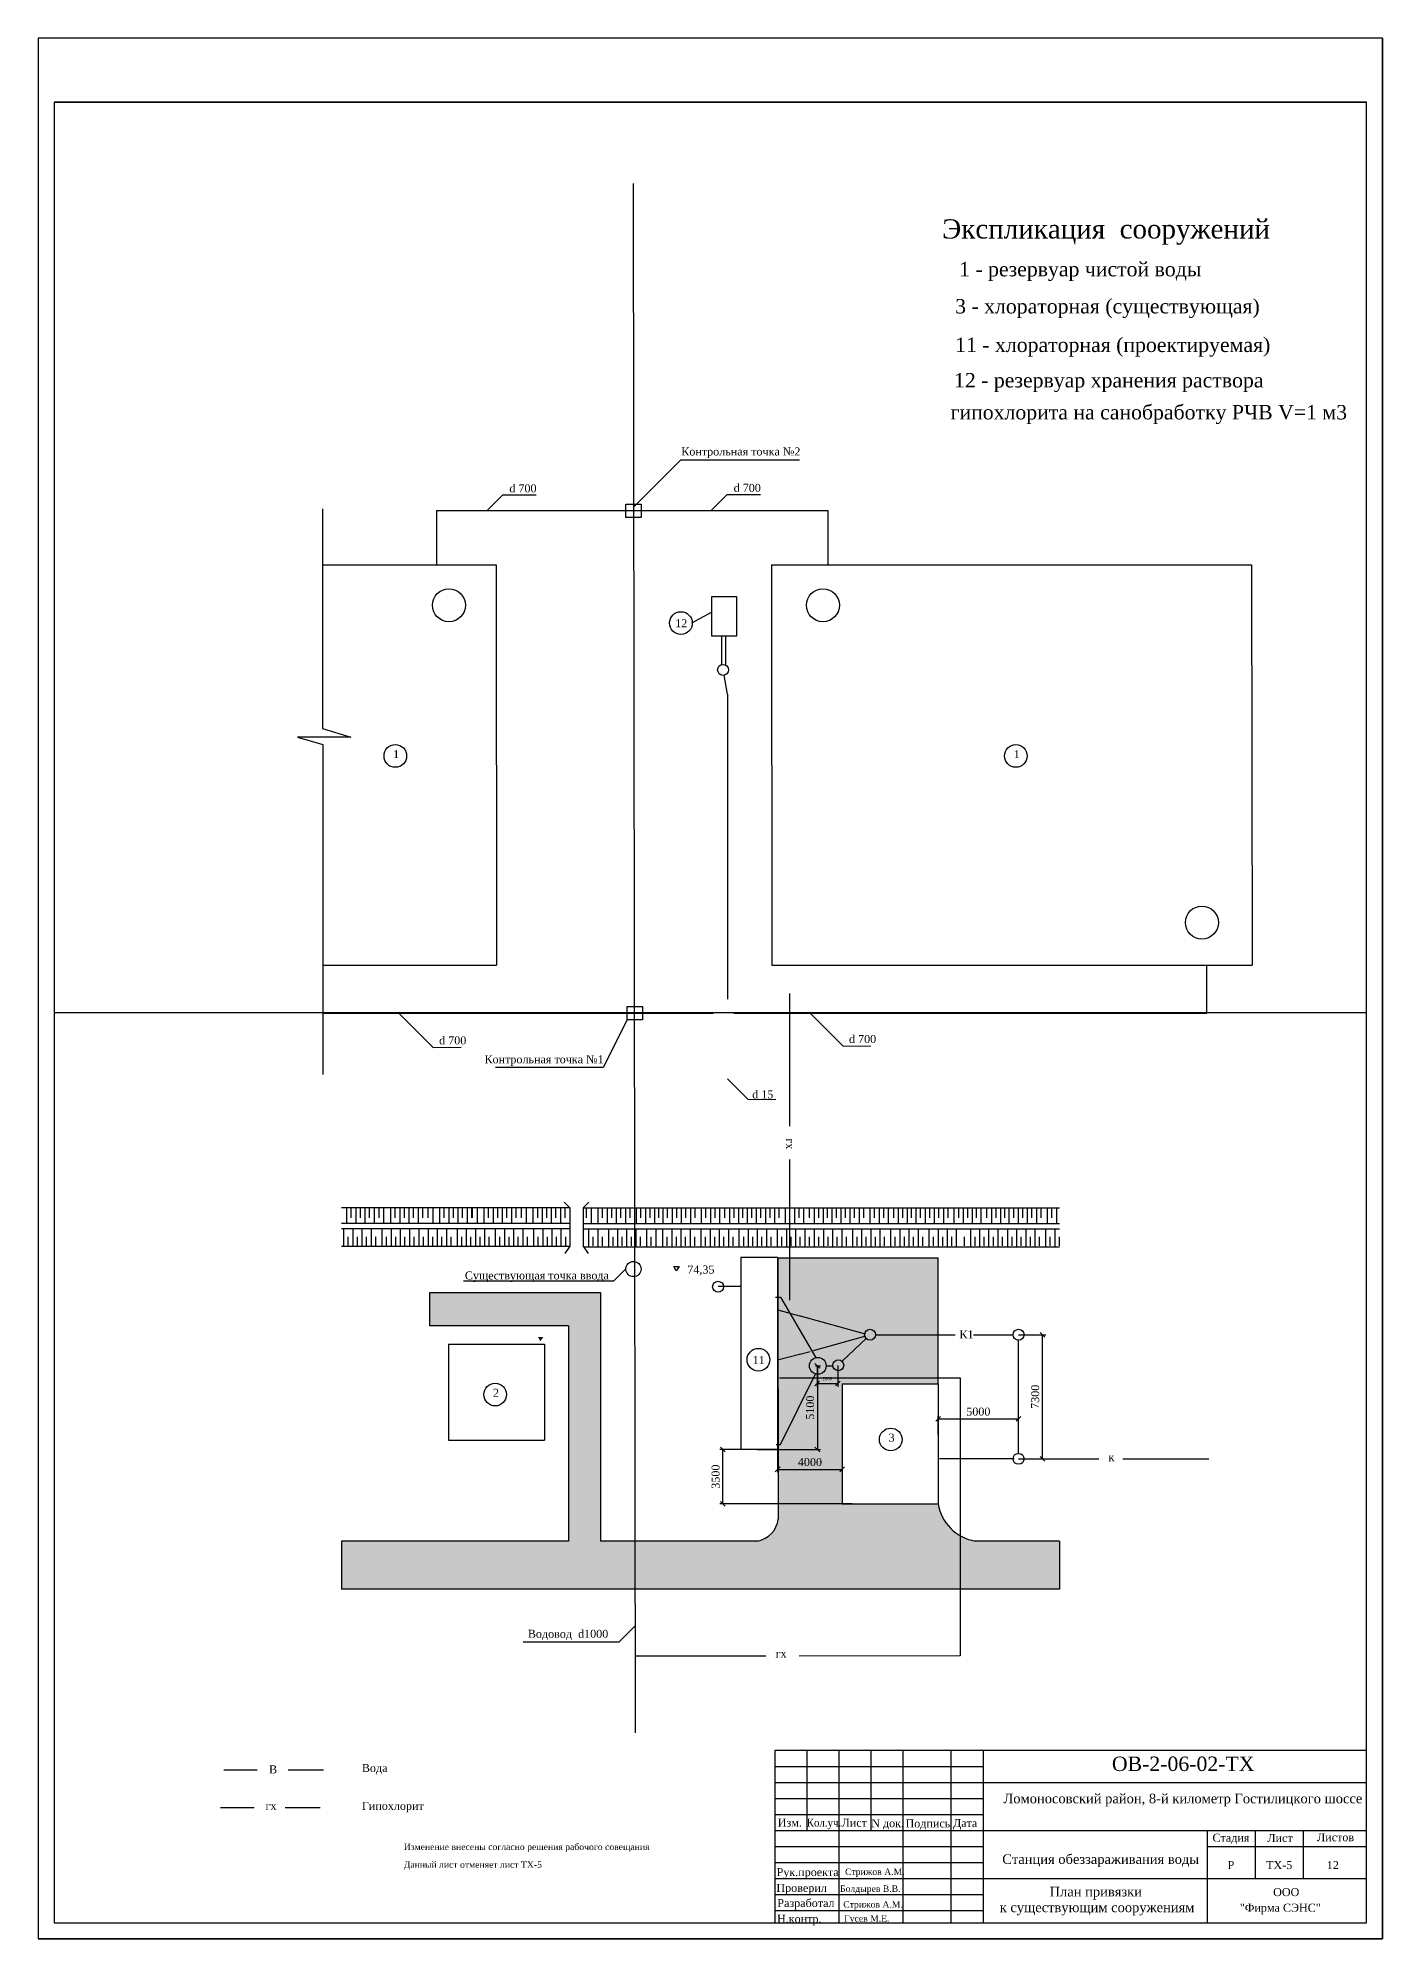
# Model space of a CAD drawing. Header units: millimetres. Extents: x 158645 to 1043550, y -60647 to 236438.
# Drawn here: x 230028 to 272044, y 175816 to 235216 of the extents above; entities that cross this region are included whole.
import ezdxf

# ---------------------------------------------------------------- set-up
doc = ezdxf.new("R2010")
doc.units = ezdxf.units.MM
doc.layers.add('опорудование', color=7, linetype='Continuous')
doc.styles.add('CН', font='TIMES.TTF')
doc.styles.add('СН с наклоном', font='TIMES.TTF', dxfattribs={"oblique": 15})
doc.dimstyles.new('СИС', dxfattribs={"dimscale": 0, "dimtxt": 100, "dimasz": 150, "dimexe": 100, "dimexo": 0.625, "dimgap": 100, "dimtad": 1, "dimdsep": 46, "dimtxsty": 'CН', "dimblk": 'OBLIQUE', "dimcen": 2.5, "dimclrd": 3, "dimclre": 3, "dimclrt": 7, "dimadec": 0, "dimazin": 0, "dimtm": 1e-09, "dimtfac": 1, "dimtmove": 0, "dimatfit": 3, "dimldrblk": 'NONE', "dimfxl": 0, "dimtolj": 1, "dimtzin": 0, "dimarcsym": 0})

# ---------------------------------------------------------------- blocks, each defined once
blk = doc.blocks.new('_None')
blk = doc.blocks.new('_Oblique')
at = {"color": 0, "lineweight": -2}
blk.add_line((-0.5, -0.5), (0.5, 0.5), dxfattribs=at)
blk = doc.blocks.new('*D117')
at = {"layer": 'Defpoints', "color": 0, "ltscale": 80}
for p in [(260659, 192066), (258146, 191581), (260659, 191581)]:
    blk.add_point(p, dxfattribs=at)
at = {"layer": 'опорудование', "color": 3, "lineweight": -2, "ltscale": 80}
for p, q in [((258146, 191582), (258146, 192166)), ((258146, 192066), (260659, 192066)), ((260659, 191582), (260659, 192166))]:
    blk.add_line(p, q, dxfattribs=at)
at = {"layer": 'опорудование', "color": 3, "lineweight": -2, "ltscale": 80, "xscale": 150, "yscale": 150, "zscale": 150, "rotation": 180}
blk.add_blockref('_Oblique', (258146, 192066), dxfattribs=at)
at = {"layer": 'опорудование', "color": 3, "lineweight": -2, "ltscale": 80, "xscale": 150, "yscale": 150, "zscale": 150}
blk.add_blockref('_Oblique', (260659, 192066), dxfattribs=at)
at = {"layer": 'опорудование', "color": 7, "ltscale": 80, "insert": (259403, 192293), "char_height": 250, "attachment_point": 5, "style": 'CН'}
blk.add_mtext('\\A1;{\\fTimes New Roman|b0|i0|c204|p18;5000}', dxfattribs=at)
blk = doc.blocks.new('*D115')
at = {"layer": 'Defpoints', "color": 0, "ltscale": 80}
for p in [(254318, 193725), (252489, 191112), (254375, 191112)]:
    blk.add_point(p, dxfattribs=at)
at = {"layer": 'опорудование', "color": 3, "lineweight": -2, "ltscale": 80}
for p, q in [((254318, 193725), (254475, 193725)), ((254375, 193725), (254375, 191112)), ((252490, 191112), (254475, 191112))]:
    blk.add_line(p, q, dxfattribs=at)
at = {"layer": 'опорудование', "color": 3, "lineweight": -2, "ltscale": 80, "xscale": 150, "yscale": 150, "zscale": 150}
for p, rotation in [((254375, 193725), 90), ((254375, 191112), 270)]:
    blk.add_blockref('_Oblique', p, dxfattribs=dict(at, rotation=rotation))
at = {"layer": 'опорудование', "color": 7, "ltscale": 80, "insert": (254148, 192418), "char_height": 250, "attachment_point": 5, "rotation": 90, "style": 'CН'}
blk.add_mtext('\\A1;{\\fTimes New Roman|b0|i0|c204|p18;5100}', dxfattribs=at)
blk = doc.blocks.new('*D119')
at = {"layer": 'Defpoints', "color": 0, "ltscale": 80}
for p in [(253134, 191142), (255152, 191142), (255152, 190491)]:
    blk.add_point(p, dxfattribs=at)
at = {"layer": 'опорудование', "color": 3, "lineweight": -2, "ltscale": 80}
for p, q in [((253134, 191142), (253134, 190391)), ((255152, 191142), (255152, 190391)), ((253134, 190491), (255152, 190491))]:
    blk.add_line(p, q, dxfattribs=at)
at = {"layer": 'опорудование', "color": 3, "lineweight": -2, "ltscale": 80, "xscale": 150, "yscale": 150, "zscale": 150, "rotation": 180}
blk.add_blockref('_Oblique', (253134, 190491), dxfattribs=at)
at = {"layer": 'опорудование', "color": 3, "lineweight": -2, "ltscale": 80, "xscale": 150, "yscale": 150, "zscale": 150}
blk.add_blockref('_Oblique', (255152, 190491), dxfattribs=at)
at = {"layer": 'опорудование', "color": 7, "ltscale": 80, "insert": (254143, 190718), "char_height": 250, "attachment_point": 5, "style": 'CН'}
blk.add_mtext('\\A1;{\\fTimes New Roman|b0|i0|c204|p18;4000}', dxfattribs=at)
blk = doc.blocks.new('*D118')
at = {"layer": 'Defpoints', "color": 0, "ltscale": 80}
for p in [(251424, 191112), (252846, 191112), (255463, 189413)]:
    blk.add_point(p, dxfattribs=at)
at = {"layer": 'опорудование', "color": 3, "lineweight": -2, "ltscale": 80}
for p, q in [((252846, 191112), (251324, 191112)), ((251424, 189413), (251424, 191112)), ((255463, 189413), (251324, 189413))]:
    blk.add_line(p, q, dxfattribs=at)
at = {"layer": 'опорудование', "color": 3, "lineweight": -2, "ltscale": 80, "xscale": 150, "yscale": 150, "zscale": 150}
for p, rotation in [((251424, 191112), 90), ((251424, 189413), 270)]:
    blk.add_blockref('_Oblique', p, dxfattribs=dict(at, rotation=rotation))
at = {"layer": 'опорудование', "color": 7, "ltscale": 80, "insert": (251197, 190263), "char_height": 250, "attachment_point": 5, "rotation": 90, "style": 'CН'}
blk.add_mtext('\\A1;{\\fTimes New Roman|b0|i0|c204|p18;3500}', dxfattribs=at)
blk = doc.blocks.new('*D114')
at = {"layer": 'Defpoints', "color": 0, "ltscale": 80}
for p in [(254368, 193723), (255012, 193731), (255012, 193172)]:
    blk.add_point(p, dxfattribs=at)
at = {"layer": 'опорудование', "color": 3, "lineweight": -2, "ltscale": 80}
for p, q in [((254368, 193723), (254368, 193072)), ((255012, 193731), (255012, 193072)), ((254368, 193172), (255012, 193172))]:
    blk.add_line(p, q, dxfattribs=at)
at = {"layer": 'опорудование', "color": 3, "lineweight": -2, "ltscale": 80, "xscale": 150, "yscale": 150, "zscale": 150, "rotation": 180}
blk.add_blockref('_Oblique', (254368, 193172), dxfattribs=at)
at = {"layer": 'опорудование', "color": 3, "lineweight": -2, "ltscale": 80, "xscale": 150, "yscale": 150, "zscale": 150}
blk.add_blockref('_Oblique', (255012, 193172), dxfattribs=at)
at = {"layer": 'опорудование', "color": 7, "ltscale": 80, "insert": (254690, 193323), "char_height": 100, "attachment_point": 5, "style": 'CН'}
blk.add_mtext('\\A1;{\\fTimes New Roman|b0|i0|c204|p18;2000}', dxfattribs=at)
blk = doc.blocks.new('*D116')
at = {"layer": 'Defpoints', "color": 0, "ltscale": 80}
for p in [(260659, 194696), (261408, 194696), (260659, 190819)]:
    blk.add_point(p, dxfattribs=at)
at = {"layer": 'опорудование', "color": 3, "lineweight": -2, "ltscale": 80}
for p, q in [((260659, 194696), (261508, 194696)), ((261408, 190819), (261408, 194696)), ((260659, 190819), (261508, 190819))]:
    blk.add_line(p, q, dxfattribs=at)
at = {"layer": 'опорудование', "color": 3, "lineweight": -2, "ltscale": 80, "xscale": 150, "yscale": 150, "zscale": 150}
for p, rotation in [((261408, 194696), 90), ((261408, 190819), 270)]:
    blk.add_blockref('_Oblique', p, dxfattribs=dict(at, rotation=rotation))
at = {"layer": 'опорудование', "color": 7, "ltscale": 80, "insert": (261180, 192758), "char_height": 250, "attachment_point": 5, "rotation": 90, "style": 'CН'}
blk.add_mtext('\\A1;{\\fTimes New Roman|b0|i0|c204|p18;7300}', dxfattribs=at)

msp = doc.modelspace()

# ---------------------------------------------------------------- hatches: boundary and pattern name
at = {"layer": 'опорудование', "ltscale": 80}
h = msp.add_hatch(dxfattribs=at)
h.set_pattern_fill('SWAMP', scale=10, style=0)
h.set_pattern_definition([(360, (64198.84, 181895.07), (127, 219.97), [31.75, -222.25]), (90, (64214.71, 181895.07), (-127, 219.97), [15.875, -424.066]), (90, (64218.68, 181895.07), (-127, 219.97), [12.7, -427.241]), (90, (64210.75, 181895.07), (-127, 219.97), [12.7, -427.241]), (60, (64222.65, 181895.07), (-126.9996, 219.97023), [10.16, -243.84]), (120, (64206.78, 181895.07), (-253.9996, 0.00023), [10.16, -243.84])])
h.paths.add_polyline_path([(247601.65, 194406.579), (247602.252, 196020.236), (242271.207, 196020.236), (242271.207, 194974.148), (246601.65, 194974.148), (246602.525, 188250.861), (245869.571, 188250.861), (239505.383, 188250.861), (239505.383, 186750.861), (248675.183, 186750.861), (248673.444, 188250.861), (247603.653, 188250.861)])
h.paths.add_polyline_path([(251206.36, 186750.861), (251206.36, 188250.861), (248673.444, 188250.861), (248675.183, 186750.861)])
h.paths.add_polyline_path([(261934.354, 186750.861), (261934.354, 188250.861), (259308.621, 188250.861, -0.325710091), (258151.65, 189413.229), (255151.65, 189413.229), (255151.65, 193163.229), (258151.65, 193163.229), (258151.65, 197097.17), (253136.555, 197097.17), (253151.621, 188932.213, -0.326935667), (252511.805, 188250.861), (251206.36, 188250.861), (251206.36, 186750.861)])
msp.add_hatch(color=7, dxfattribs=at).paths.add_polyline_path([(245816.092, 194628.53), (245660.087, 194628.53), (245644.489, 194628.53), (245722.489, 194496.064)])

# ---------------------------------------------------------------- linework, layer by layer
for p, q in [((230028.163, 235215.821), (230028.163, 175815.821)), ((272028.163, 235215.821), (230028.163, 235215.821)), ((272028.163, 175815.821), (272028.163, 235215.821)), ((272028.163, 235215.821), (272028.163, 175815.821)), ((230528.163, 233215.821), (230528.163, 176315.821)), ((230528.163, 233215.821), (271528.163, 233215.821)), ((271528.163, 233215.821), (230528.163, 233215.821)), ((271528.163, 176315.821), (271528.163, 233215.821)), ((253049.098, 181702.031), (253049.098, 176315.821)), ((271528.163, 181702.031), (253049.098, 181702.031)), ((253049.098, 181202.031), (259549.098, 181202.031)), ((254049.098, 181702.031), (254049.098, 179202.031)), ((255049.098, 181702.031), (255049.098, 176315.821)), ((256049.098, 181702.031), (256049.098, 179202.031)), ((257049.098, 181702.031), (257049.098, 176315.821)), ((258549.098, 181702.031), (258549.098, 176315.821)), ((259549.098, 181702.031), (259549.098, 176315.821)), ((253049.098, 180702.031), (271528.163, 180702.031)), ((253049.098, 180202.031), (259549.098, 180202.031)), ((253049.098, 179702.031), (259549.098, 179702.031)), ((253049.098, 179202.031), (271528.163, 179202.031)), ((266549.098, 179202.031), (266549.098, 176315.821)), ((268049.098, 179202.031), (268049.098, 177702.031)), ((269549.098, 179202.031), (269549.098, 177702.031)), ((253049.098, 178702.031), (259549.098, 178702.031)), ((253049.098, 178202.031), (259549.098, 178202.031)), ((266549.098, 178702.031), (271528.163, 178702.031)), ((253049.098, 177702.031), (271528.163, 177702.031)), ((253049.098, 177202.031), (259549.098, 177202.031)), ((253049.098, 176702.031), (259549.098, 176702.031)), ((230528.163, 176315.821), (271528.163, 176315.821)), ((230028.163, 175815.821), (272028.163, 175815.821)), ((272028.163, 175815.821), (230028.163, 175815.821))]:
    msp.add_line(p, q)
msp.add_arc((272033.784, 175848.709), 10, 270, 0)
at = {"layer": 'Defpoints', "color": 2}
msp.add_line((230528.163, 204765.821), (271528.163, 204765.821), dxfattribs=at)
at = {"layer": 'Defpoints', "color": 7, "ltscale": 80}
for p, q in [((239505.383, 188250.861), (239505.383, 186750.861)), ((261934.354, 188250.861), (261934.354, 186750.861))]:
    msp.add_line(p, q, dxfattribs=at)
at = {"layer": 'опорудование', "color": 1, "ltscale": 80}
for p, q in [((248624.269, 230665.373), (248680.389, 182260.605)), ((242480.943, 220449.993), (254701.521, 220449.993)), ((242480.943, 220449.993), (242480.943, 218749.993)), ((254701.521, 220449.993), (254701.521, 218749.993)), ((251378.016, 216514.868), (251375.701, 215634.59)), ((251504.652, 216527.042), (251503.045, 215624.965)), ((251565.538, 214717.715), (251459.904, 215303.675)), ((251565.538, 214717.715), (251565.538, 205180.625)), ((266540.207, 204749.993), (266540.207, 206249.993)), ((253508.4, 205362.432), (253508.4, 201214.14)), ((238916.61, 204749.993), (251114.665, 204749.993)), ((251769.145, 204749.993), (266540.207, 204749.993)), ((253508.4, 200170.931), (253508.4, 195774.251)), ((251983.793, 197111.979), (251983.793, 191111.979)), ((253133.793, 197111.979), (251983.793, 197111.979)), ((253133.793, 197111.979), (253133.793, 191111.979)), ((251274.601, 196213.354), (251983.793, 196213.354)), ((253063.963, 195869.044), (253220.155, 195869.044)), ((253131.438, 195476.969), (253486.107, 195379.663)), ((253220.155, 195869.044), (254317.84, 193993.417)), ((253542.672, 195364.145), (253861.824, 195276.583)), ((253832.446, 195282.824), (255872.444, 194724.957)), ((254251.025, 194206.298), (255856.812, 194650.618)), ((255144.943, 193871.253), (255908.931, 194590.392)), ((256193.884, 194696.128), (258679.097, 194696.128)), ((259254.804, 194696.128), (260487.156, 194696.128)), ((260658.764, 190990.767), (260658.764, 194524.52)), ((253133.772, 193917.319), (253855.812, 194100.252)), ((253829.77, 194089.737), (254149.355, 194178.166)), ((254645.09, 193725.698), (254859.287, 193725.698)), ((253190.715, 193350.152), (258838.741, 193350.152)), ((253220.155, 191267.794), (254317.84, 193479.83)), ((258838.741, 193350.152), (258838.741, 184663.898)), ((253133.793, 191111.979), (251983.793, 191111.979)), ((253086.276, 191267.794), (253220.155, 191267.794)), ((252764.5, 184656.855), (248677.617, 184652.117)), ((258838.741, 184663.898), (253810.91, 184658.068)), ((235830.595, 181104.676), (236875.159, 181104.676)), ((237843.606, 181104.676), (238941.179, 181104.676)), ((235731.873, 179920.649), (236776.437, 179920.649)), ((237744.884, 179920.649), (238842.458, 179920.649))]:
    msp.add_line(p, q, dxfattribs=at)
at = {"layer": 'опорудование', "color": 7, "ltscale": 80}
for p, q in [((238916.61, 220506.803), (238916.61, 213639.825)), ((238930.12, 218749.993), (244338.081, 218749.993)), ((244338.081, 218749.993), (244352.573, 206249.993)), ((252938.087, 218749.993), (267938.097, 218749.993)), ((252938.087, 218749.993), (252952.579, 206249.993)), ((267938.097, 218749.993), (267952.589, 206249.993)), ((239805.053, 213366.196), (238136.563, 213366.196)), ((238136.563, 213366.196), (238922.864, 213136.297)), ((238916.61, 213639.825), (239805.053, 213366.196)), ((238922.864, 213136.297), (238922.864, 202830.694)), ((238930.12, 206249.993), (244352.573, 206249.993)), ((252952.579, 206249.993), (267952.589, 206249.993)), ((239505.383, 198676.846), (246641.058, 198676.846)), ((239665.776, 198644.646), (239665.776, 198185.492)), ((239801.939, 198639.206), (239801.939, 198350.837)), ((239954.443, 198644.646), (239954.443, 198185.492)), ((240090.606, 198639.206), (240090.606, 198350.837)), ((240237.662, 198644.646), (240237.662, 198185.492)), ((240373.825, 198639.206), (240373.825, 198350.837)), ((240526.329, 198644.646), (240526.329, 198185.492)), ((240672.313, 198639.206), (240672.313, 198350.837)), ((240824.817, 198644.646), (240824.817, 198185.492)), ((241037.999, 198644.646), (241037.999, 198185.492)), ((241174.162, 198639.206), (241174.162, 198350.837)), ((241326.666, 198644.646), (241326.666, 198185.492)), ((241462.829, 198639.206), (241462.829, 198350.837)), ((241609.885, 198644.646), (241609.885, 198185.492)), ((241746.048, 198639.206), (241746.048, 198350.837)), ((241898.552, 198644.646), (241898.552, 198185.492)), ((242034.715, 198639.206), (242034.715, 198350.837)), ((242205.115, 198639.206), (242205.115, 198350.837)), ((242357.619, 198644.646), (242357.619, 198185.492)), ((242570.801, 198644.646), (242570.801, 198185.492)), ((242706.964, 198639.206), (242706.964, 198350.837)), ((242859.468, 198644.646), (242859.468, 198185.492)), ((242995.631, 198639.206), (242995.631, 198350.837)), ((243142.687, 198644.646), (243142.687, 198185.492)), ((243278.851, 198639.206), (243278.851, 198350.837)), ((243431.354, 198644.646), (243431.354, 198185.492)), ((243567.518, 198639.206), (243567.518, 198350.837)), ((243591.937, 198639.206), (243591.937, 198350.837)), ((243744.441, 198644.646), (243744.441, 198185.492)), ((243957.623, 198644.646), (243957.623, 198185.492)), ((244093.786, 198639.206), (244093.786, 198350.837)), ((244246.29, 198644.646), (244246.29, 198185.492)), ((244382.453, 198639.206), (244382.453, 198350.837)), ((244529.509, 198644.646), (244529.509, 198185.492)), ((244665.672, 198639.206), (244665.672, 198350.837)), ((244818.176, 198644.646), (244818.176, 198185.492)), ((244954.339, 198639.206), (244954.339, 198350.837)), ((245124.739, 198639.206), (245124.739, 198350.837)), ((245277.243, 198644.646), (245277.243, 198185.492)), ((245490.425, 198644.646), (245490.425, 198185.492)), ((245626.588, 198639.206), (245626.588, 198350.837)), ((245779.092, 198644.646), (245779.092, 198185.492)), ((245915.255, 198639.206), (245915.255, 198350.837)), ((246062.311, 198644.646), (246062.311, 198185.492)), ((246198.475, 198639.206), (246198.475, 198350.837)), ((246350.978, 198644.646), (246350.978, 198185.492)), ((246638.777, 198665.649), (246464.656, 198839.59)), ((246487.142, 198639.206), (246487.142, 198350.837)), ((246638.777, 198676.846), (246638.777, 197460.892)), ((247056.669, 198665.649), (247230.79, 198839.59)), ((247056.669, 198660.592), (247056.669, 197444.637)), ((247091.493, 198660.592), (261934.354, 198660.592)), ((247153.878, 198639.206), (247153.878, 198350.837)), ((247306.382, 198644.646), (247306.382, 198169.237)), ((247519.564, 198644.646), (247519.564, 198169.237)), ((247655.727, 198639.206), (247655.727, 198350.837)), ((247808.231, 198644.646), (247808.231, 198169.237)), ((247944.394, 198639.206), (247944.394, 198350.837)), ((248091.45, 198644.646), (248091.45, 198169.237)), ((248227.613, 198639.206), (248227.613, 198350.837)), ((248380.117, 198644.646), (248380.117, 198169.237)), ((248516.281, 198639.206), (248516.281, 198350.837)), ((248712.593, 198644.646), (248712.593, 198169.237)), ((248848.756, 198639.206), (248848.756, 198350.837)), ((249001.26, 198644.646), (249001.26, 198169.237)), ((249137.423, 198639.206), (249137.423, 198350.837)), ((249284.479, 198644.646), (249284.479, 198169.237)), ((249407.713, 198639.206), (249407.713, 198350.837)), ((249550.293, 198644.646), (249550.293, 198169.237)), ((249686.456, 198639.206), (249686.456, 198350.837)), ((249838.96, 198644.646), (249838.96, 198169.237)), ((249975.124, 198639.206), (249975.124, 198350.837)), ((250122.18, 198644.646), (250122.18, 198169.237)), ((250258.343, 198639.206), (250258.343, 198350.837)), ((250410.847, 198644.646), (250410.847, 198169.237)), ((250547.01, 198639.206), (250547.01, 198350.837)), ((250743.322, 198644.646), (250743.322, 198169.237)), ((250879.485, 198639.206), (250879.485, 198350.837)), ((251031.989, 198644.646), (251031.989, 198169.237)), ((251168.152, 198639.206), (251168.152, 198350.837)), ((251315.208, 198644.646), (251315.208, 198169.237)), ((251476.759, 198639.206), (251476.759, 198350.837)), ((251629.263, 198644.646), (251629.263, 198169.237)), ((251765.426, 198639.206), (251765.426, 198350.837)), ((251912.482, 198644.646), (251912.482, 198169.237)), ((252035.716, 198639.206), (252035.716, 198350.837)), ((252178.296, 198644.646), (252178.296, 198169.237)), ((252314.459, 198639.206), (252314.459, 198350.837)), ((252466.963, 198644.646), (252466.963, 198169.237)), ((252603.126, 198639.206), (252603.126, 198350.837)), ((252750.182, 198644.646), (252750.182, 198169.237)), ((252886.346, 198639.206), (252886.346, 198350.837)), ((253038.85, 198644.646), (253038.85, 198169.237)), ((253175.013, 198639.206), (253175.013, 198350.837)), ((253371.325, 198644.646), (253371.325, 198169.237)), ((253507.488, 198639.206), (253507.488, 198350.837)), ((253659.992, 198644.646), (253659.992, 198169.237)), ((253796.155, 198639.206), (253796.155, 198350.837)), ((253943.211, 198644.646), (253943.211, 198169.237)), ((254119.693, 198639.206), (254119.693, 198350.837)), ((254272.197, 198644.646), (254272.197, 198169.237)), ((254408.36, 198639.206), (254408.36, 198350.837)), ((254555.416, 198644.646), (254555.416, 198169.237)), ((254678.65, 198639.206), (254678.65, 198350.837)), ((254821.23, 198644.646), (254821.23, 198169.237)), ((254957.394, 198639.206), (254957.394, 198350.837)), ((255109.898, 198644.646), (255109.898, 198169.237)), ((255246.061, 198639.206), (255246.061, 198350.837)), ((255393.117, 198644.646), (255393.117, 198169.237)), ((255529.28, 198639.206), (255529.28, 198350.837)), ((255681.784, 198644.646), (255681.784, 198169.237)), ((255817.947, 198639.206), (255817.947, 198350.837)), ((256014.259, 198644.646), (256014.259, 198169.237)), ((256150.422, 198639.206), (256150.422, 198350.837)), ((256302.926, 198644.646), (256302.926, 198169.237)), ((256439.09, 198639.206), (256439.09, 198350.837)), ((256586.146, 198644.646), (256586.146, 198169.237)), ((256747.696, 198639.206), (256747.696, 198350.837)), ((256900.2, 198644.646), (256900.2, 198169.237)), ((257036.363, 198639.206), (257036.363, 198350.837)), ((257183.419, 198644.646), (257183.419, 198169.237)), ((257306.653, 198639.206), (257306.653, 198350.837)), ((257449.233, 198644.646), (257449.233, 198169.237)), ((257585.396, 198639.206), (257585.396, 198350.837)), ((257737.9, 198644.646), (257737.9, 198169.237)), ((257874.064, 198639.206), (257874.064, 198350.837)), ((258021.12, 198644.646), (258021.12, 198169.237)), ((258157.283, 198639.206), (258157.283, 198350.837)), ((258309.787, 198644.646), (258309.787, 198169.237)), ((258445.95, 198639.206), (258445.95, 198350.837)), ((258642.262, 198644.646), (258642.262, 198169.237)), ((258778.425, 198639.206), (258778.425, 198350.837)), ((258930.929, 198644.646), (258930.929, 198169.237)), ((259067.092, 198639.206), (259067.092, 198350.837)), ((259214.148, 198644.646), (259214.148, 198169.237)), ((259335.866, 198639.206), (259335.866, 198350.837)), ((259482.922, 198644.646), (259482.922, 198169.237)), ((259659.404, 198639.206), (259659.404, 198350.837)), ((259811.908, 198644.646), (259811.908, 198169.237)), ((259948.071, 198639.206), (259948.071, 198350.837)), ((260095.127, 198644.646), (260095.127, 198169.237)), ((260218.361, 198639.206), (260218.361, 198350.837)), ((260360.941, 198644.646), (260360.941, 198169.237)), ((260497.104, 198639.206), (260497.104, 198350.837)), ((260649.608, 198644.646), (260649.608, 198169.237)), ((260785.772, 198639.206), (260785.772, 198350.837)), ((260932.828, 198644.646), (260932.828, 198169.237)), ((261068.991, 198639.206), (261068.991, 198350.837)), ((261221.495, 198644.646), (261221.495, 198169.237)), ((261357.658, 198639.206), (261357.658, 198350.837)), ((261553.97, 198644.646), (261553.97, 198169.237)), ((261690.133, 198639.206), (261690.133, 198350.837)), ((261842.637, 198644.646), (261842.637, 198169.237)), ((239505.383, 198185.492), (245778.815, 198185.492)), ((239505.383, 198017.504), (246641.058, 198017.504)), ((239585.751, 197464.245), (239585.751, 198013.777)), ((239874.418, 197464.245), (239874.418, 198013.777)), ((240157.638, 197464.245), (240157.638, 198013.777)), ((240446.305, 197464.245), (240446.305, 198013.777)), ((240778.78, 197464.245), (240778.78, 198013.777)), ((241067.447, 197464.245), (241067.447, 198013.777)), ((241350.667, 197464.245), (241350.667, 198013.777)), ((241639.334, 197464.245), (241639.334, 198013.777)), ((241935.655, 197464.245), (241935.655, 198013.777)), ((242224.323, 197464.245), (242224.323, 198013.777)), ((242507.542, 197464.245), (242507.542, 198013.777)), ((242796.209, 197464.245), (242796.209, 198013.777)), ((243128.684, 197464.245), (243128.684, 198013.777)), ((243417.352, 197464.245), (243417.352, 198013.777)), ((243700.571, 197464.245), (243700.571, 198013.777)), ((243989.238, 197464.245), (243989.238, 198013.777)), ((244321.712, 197464.245), (244321.712, 198013.777)), ((244610.38, 197464.245), (244610.38, 198013.777)), ((244893.599, 197464.245), (244893.599, 198013.777)), ((245182.266, 197464.245), (245182.266, 198013.777)), ((245514.741, 197464.245), (245514.741, 198013.777)), ((245779.092, 198185.492), (246641.058, 198185.492)), ((245803.408, 197464.245), (245803.408, 198013.777)), ((246086.628, 197464.245), (246086.628, 198013.777)), ((246375.295, 197464.245), (246375.295, 198013.777)), ((247091.493, 198169.237), (261934.354, 198169.237)), ((247091.493, 198001.249), (261934.354, 198001.249)), ((247234.274, 197464.245), (247234.274, 198013.777)), ((247522.941, 197464.245), (247522.941, 198013.777)), ((247855.415, 197464.245), (247855.415, 198013.777)), ((248144.082, 197464.245), (248144.082, 198013.777)), ((248427.302, 197464.245), (248427.302, 198013.777)), ((248715.969, 197464.245), (248715.969, 198013.777)), ((249048.444, 197464.245), (249048.444, 198013.777)), ((249337.111, 197464.245), (249337.111, 198013.777)), ((249550.293, 197464.245), (249550.293, 198013.777)), ((249838.96, 197464.245), (249838.96, 198013.777)), ((250122.18, 197464.245), (250122.18, 198013.777)), ((250410.847, 197464.245), (250410.847, 198013.777)), ((250743.322, 197464.245), (250743.322, 198013.777)), ((251031.989, 197464.245), (251031.989, 198013.777)), ((251315.208, 197464.245), (251315.208, 198013.777)), ((251603.876, 197464.245), (251603.876, 198013.777)), ((251936.35, 197464.245), (251936.35, 198013.777)), ((252225.017, 197464.245), (252225.017, 198013.777)), ((252508.236, 197464.245), (252508.236, 198013.777)), ((252796.904, 197464.245), (252796.904, 198013.777)), ((253129.379, 197464.245), (253129.379, 198013.777)), ((253418.046, 197464.245), (253418.046, 198013.777)), ((253701.265, 197464.245), (253701.265, 198013.777)), ((253989.932, 197464.245), (253989.932, 198013.777)), ((254286.254, 197464.245), (254286.254, 198013.777)), ((254574.921, 197464.245), (254574.921, 198013.777)), ((254858.141, 197464.245), (254858.141, 198013.777)), ((255146.808, 197464.245), (255146.808, 198013.777)), ((255479.283, 197464.245), (255479.283, 198013.777)), ((255767.95, 197464.245), (255767.95, 198013.777)), ((256051.169, 197464.245), (256051.169, 198013.777)), ((256339.837, 197464.245), (256339.837, 198013.777)), ((256672.311, 197464.245), (256672.311, 198013.777)), ((256960.978, 197464.245), (256960.978, 198013.777)), ((257244.197, 197464.245), (257244.197, 198013.777)), ((257532.865, 197464.245), (257532.865, 198013.777)), ((257865.34, 197464.245), (257865.34, 198013.777)), ((258154.007, 197464.245), (258154.007, 198013.777)), ((258437.226, 197464.245), (258437.226, 198013.777)), ((258725.893, 197464.245), (258725.893, 198013.777)), ((259163.696, 197464.245), (259163.696, 198013.777)), ((259452.363, 197464.245), (259452.363, 198013.777)), ((259735.583, 197464.245), (259735.583, 198013.777)), ((260024.25, 197464.245), (260024.25, 198013.777)), ((260320.571, 197464.245), (260320.571, 198013.777)), ((260609.239, 197464.245), (260609.239, 198013.777)), ((260892.458, 197464.245), (260892.458, 198013.777)), ((261181.125, 197464.245), (261181.125, 198013.777)), ((261513.6, 197464.245), (261513.6, 198013.777)), ((261802.268, 197464.245), (261802.268, 198013.777)), ((239505.383, 197460.892), (246641.058, 197460.892)), ((239721.915, 197469.686), (239721.915, 197758.054)), ((240010.582, 197469.686), (240010.582, 197758.054)), ((240293.801, 197469.686), (240293.801, 197758.054)), ((240582.468, 197469.686), (240582.468, 197758.054)), ((240914.943, 197469.686), (240914.943, 197758.054)), ((241203.611, 197469.686), (241203.611, 197758.054)), ((241486.83, 197469.686), (241486.83, 197758.054)), ((241775.497, 197469.686), (241775.497, 197758.054)), ((242071.819, 197469.686), (242071.819, 197758.054)), ((242360.486, 197469.686), (242360.486, 197758.054)), ((242643.705, 197469.686), (242643.705, 197758.054)), ((242932.372, 197469.686), (242932.372, 197758.054)), ((243264.848, 197469.686), (243264.848, 197758.054)), ((243553.515, 197469.686), (243553.515, 197758.054)), ((243836.734, 197469.686), (243836.734, 197758.054)), ((244125.401, 197469.686), (244125.401, 197758.054)), ((244457.876, 197469.686), (244457.876, 197758.054)), ((244746.543, 197469.686), (244746.543, 197758.054)), ((245029.762, 197469.686), (245029.762, 197758.054)), ((245318.429, 197469.686), (245318.429, 197758.054)), ((245650.904, 197469.686), (245650.904, 197758.054)), ((245939.572, 197469.686), (245939.572, 197758.054)), ((246222.791, 197469.686), (246222.791, 197758.054)), ((246638.777, 197463.816), (246482.069, 197237.692)), ((246511.458, 197469.686), (246511.458, 197758.054)), ((247056.669, 197463.816), (247213.378, 197237.692)), ((247091.493, 197444.637), (261934.354, 197444.637)), ((247370.437, 197469.686), (247370.437, 197758.054)), ((247659.104, 197469.686), (247659.104, 197758.054)), ((247991.579, 197469.686), (247991.579, 197758.054)), ((248280.246, 197469.686), (248280.246, 197758.054)), ((248563.465, 197469.686), (248563.465, 197758.054)), ((248852.132, 197469.686), (248852.132, 197758.054)), ((249184.607, 197469.686), (249184.607, 197758.054)), ((249686.456, 197469.686), (249686.456, 197758.054)), ((249975.124, 197469.686), (249975.124, 197758.054)), ((250258.343, 197469.686), (250258.343, 197758.054)), ((250547.01, 197469.686), (250547.01, 197758.054)), ((250879.485, 197469.686), (250879.485, 197758.054)), ((251168.152, 197469.686), (251168.152, 197758.054)), ((251451.372, 197469.686), (251451.372, 197758.054)), ((251740.039, 197469.686), (251740.039, 197758.054)), ((252072.513, 197469.686), (252072.513, 197758.054)), ((252361.18, 197469.686), (252361.18, 197758.054)), ((252644.4, 197469.686), (252644.4, 197758.054)), ((252933.067, 197469.686), (252933.067, 197758.054)), ((253265.542, 197469.686), (253265.542, 197758.054)), ((253554.209, 197469.686), (253554.209, 197758.054)), ((253837.428, 197469.686), (253837.428, 197758.054)), ((254126.096, 197469.686), (254126.096, 197758.054)), ((254422.417, 197469.686), (254422.417, 197758.054)), ((254711.085, 197469.686), (254711.085, 197758.054)), ((254994.304, 197469.686), (254994.304, 197758.054)), ((255282.971, 197469.686), (255282.971, 197758.054)), ((255615.446, 197469.686), (255615.446, 197758.054)), ((255904.113, 197469.686), (255904.113, 197758.054)), ((256187.333, 197469.686), (256187.333, 197758.054)), ((256476, 197469.686), (256476, 197758.054)), ((256808.474, 197469.686), (256808.474, 197758.054)), ((257097.141, 197469.686), (257097.141, 197758.054)), ((257380.361, 197469.686), (257380.361, 197758.054)), ((257669.028, 197469.686), (257669.028, 197758.054)), ((258001.503, 197469.686), (258001.503, 197758.054)), ((258290.17, 197469.686), (258290.17, 197758.054)), ((258573.39, 197469.686), (258573.39, 197758.054)), ((258967.384, 197469.686), (258967.384, 197758.054)), ((259299.859, 197469.686), (259299.859, 197758.054)), ((259588.527, 197469.686), (259588.527, 197758.054)), ((259871.746, 197469.686), (259871.746, 197758.054)), ((260160.413, 197469.686), (260160.413, 197758.054)), ((260456.735, 197469.686), (260456.735, 197758.054)), ((260745.402, 197469.686), (260745.402, 197758.054)), ((261028.621, 197469.686), (261028.621, 197758.054)), ((261317.288, 197469.686), (261317.288, 197758.054)), ((261649.764, 197469.686), (261649.764, 197758.054)), ((261938.431, 197469.686), (261938.431, 197758.054)), ((249963.668, 196696.038), (249885.668, 196828.504)), ((249885.668, 196828.504), (249948.065, 196828.504)), ((249901.266, 196828.504), (250057.271, 196828.504)), ((250057.271, 196828.504), (249963.668, 196696.038)), ((253136.555, 197097.17), (253151.621, 188932.213)), ((253136.555, 197097.17), (258151.65, 197097.17)), ((253136.555, 196308.889), (253136.555, 197097.17)), ((258151.65, 193163.229), (258151.65, 197097.17)), ((242271.207, 196020.236), (247602.252, 196020.236)), ((242271.207, 194974.148), (242271.207, 196020.236)), ((247602.252, 196020.236), (247601.65, 194406.579)), ((246601.65, 194974.148), (242271.207, 194974.148)), ((260521.387, 190819.222), (258185.97, 190819.222)), ((260796.142, 190819.222), (263165.903, 190819.222)), ((263921.479, 190819.222), (266600.34, 190819.222)), ((246602.525, 188250.861), (239505.383, 188250.861)), ((246602.525, 188250.861), (245869.571, 188250.861)), ((252511.805, 188250.861), (247603.653, 188250.861)), ((261934.354, 188250.861), (259308.621, 188250.861)), ((261934.354, 186750.861), (239505.383, 186750.861))]:
    msp.add_line(p, q, dxfattribs=at)
at = {"layer": 'опорудование', "color": 1, "lineweight": 30, "ltscale": 80}
msp.add_line((253136.555, 196308.889), (253136.555, 195158.889), dxfattribs=at)
at = {"layer": 'опорудование', "color": 7, "lineweight": 30, "ltscale": 80}
for p, q in [((246601.65, 194974.148), (246602.525, 188249.896)), ((242851.65, 194406.411), (242851.65, 191406.411)), ((242851.65, 194406.411), (245851.65, 194406.411)), ((245851.65, 194406.411), (245851.65, 191406.411)), ((247601.65, 194406.579), (247603.655, 188243.978)), ((255151.65, 193163.229), (255151.65, 189413.229)), ((255151.65, 193163.229), (258151.65, 193163.229)), ((258151.65, 193163.229), (258151.65, 189413.229)), ((242851.65, 191406.411), (245851.65, 191406.411)), ((255151.65, 189413.229), (258151.65, 189413.229))]:
    msp.add_line(p, q, dxfattribs=at)
at = {"layer": 'опорудование', "color": 7, "ltscale": 80}
for points in [[(248388.857, 220648.423), (248866.76, 220648.423), (248866.76, 220229.364), (248388.857, 220229.364)], [(251845.357, 217760.626), (251845.357, 216527.042), (251074.989, 216527.042), (251074.989, 217760.626)], [(248429, 204956.647), (248906.904, 204956.647), (248906.904, 204537.587), (248429, 204537.587)]]:
    msp.add_lwpolyline(points, close=True, dxfattribs=at)
for centre, radius in [((242865.067, 217491.183), 516.438), ((254548.659, 217491.183), 516.438), ((250112.762, 216935.868), 353.739), ((241190.149, 212781.68), 353.739), ((260576.26, 212781.68), 353.739), ((266387.345, 207575.548), 516.438), ((244307.926, 192826.08), 353.739), ((256665.645, 191425.465), 353.739), ((260658.764, 190819.222), 171.609)]:
    msp.add_circle(centre, radius, dxfattribs=at)
at = {"layer": 'опорудование', "color": 1, "ltscale": 80}
for centre, radius in [((251429.458, 215472.561), 171.608), ((248628.701, 196749.993), 237.619), ((251274.601, 196196.221), 171.608), ((256022.276, 194696.128), 171.608), ((260658.764, 194696.128), 171.608), ((252532.083, 193917.319), 353.739), ((254387.678, 193724.772), 261.2), ((255026.592, 193743.539), 171.608)]:
    msp.add_circle(centre, radius, dxfattribs=at)
at = {"layer": 'опорудование', "color": 7, "ltscale": 80}
for centre, radius, start, end in [((252366.389, 189028.495), 791.113, 280.59188035, 353.00953922), ((259527.667, 189625.873), 1392.35, 188.78474863, 260.94855792)]:
    msp.add_arc(centre, radius, start, end, dxfattribs=at)

# ---------------------------------------------------------------- texts
for s, height, style, p in [('Ломоносовский район, 8-й километр Гостилицкого шоссе', 300, 'СН с наклоном', (260187.639, 180055.609)), ('Изм.', 250, 'CН', (253137.673, 179327.982)), ('Лист', 250, 'CН', (255132.414, 179325.662)), ('N док.', 250, 'CН', (256055.15, 179309.311)), ('Подпись', 250, 'CН', (257128.248, 179302.326)), ('Дата', 250, 'CН', (258611.521, 179312.4)), ('Стадия', 250, 'CН', (266717.984, 178854.895)), ('Лист', 250, 'CН', (268432.305, 178847.316)), ('Листов', 250, 'CН', (269983.392, 178870.996)), ('Cтанция обеззараживания воды', 300, 'CН', (260150.879, 178161.259)), ('Р', 250, 'CН', (267188.664, 178000.057)), ('ТХ-5', 250, 'CН', (268394, 178000.057)), ('12', 250, 'CН', (270288.394, 178000.057)), ('Рук.проекта', 250, 'CН', (253099.659, 177780.078)), ('Стрижов А.М.', 200, 'CН', (255238.126, 177816.525)), ('Проверил', 250, 'CН', (253095.384, 177288.12)), ('Разработал', 250, 'CН', (253122.739, 176814.377)), ('Болдырев В.В.', 200, 'CН', (255083.119, 177288.12)), ('План привязки ', 300, 'CН', (261628.787, 177145.595)), ('ООО', 250, 'CН', (268612.697, 177156.199)), ('Н.контр.', 250, 'CН', (253113.621, 176322.414)), ('Стрижов А.М.', 200, 'CН', (255183.418, 176796.156)), ('Гусев М.Е.', 200, 'CН', (255210.772, 176358.856)), ('к существующим сооружениям', 300, 'CН', (260071.639, 176653.679)), ('"Фирма СЭНС"', 250, 'CН', (267575.028, 176668.147))]:
    msp.add_text(s, height=height, dxfattribs=dict(style=style)).set_placement(p)
at = {"style": 'CН', "width": 0.9}
msp.add_text('Кол.уч.', height=250, dxfattribs=at).set_placement((254042.184, 179327.982))
at = {"layer": 'опорудование', "color": 7, "ltscale": 80, "style": 'CН'}
for s, height, p in [('Экспликация  сооружений', 600, (258271.907, 228950.375)), ('1 - резервуар чистой воды', 450, (258801.053, 227769.101)), ('3 - хлораторная (существующая)', 450, (258678.42, 226610.033)), ('11 - хлораторная (проектируемая)', 450, (258678.42, 225404.644)), ('12 - резервуар хранения раствора ', 450, (258642.697, 224297.802)), ('гипохлорита на санобработку РЧВ V=1 м3', 450, (258535.53, 223298.069)), ('Контрольная точка №2', 250, (250123.265, 222171.18)), ('d 700', 250, (244751.299, 221019.69)), ('d 700', 250, (251758.92, 221035.385)), ('12', 250, (249932.495, 216805.278)), ('1', 250, (241121.613, 212713.215)), ('1', 250, (260507.723, 212713.215)), ('d 700', 250, (242558.757, 203769.927)), ('d 700', 250, (255361.821, 203812.519)), ('Контрольная точка №1', 250, (243975.972, 203179.887)), ('d 15', 250, (252337.983, 202081.826)), ('Существующая точка ввода', 250, (243361.542, 196424.676)), ('74,35', 250, (250310.383, 196609.334)), ('К1', 250, (258812.11, 194583.218)), ('2', 250, (244239.39, 192757.615)), ('3', 250, (256597.108, 191356.999)), ('к', 250, (263470.124, 190745.657)), ('Водовод  d1000', 250, (245329.439, 185226.985)), ('В', 250, (237246.684, 180989.981)), ('Вода', 250, (240145.084, 181033.562)), ('ОВ-2-06-02-ТХ', 450, (263575.144, 181064.681)), ('гх', 250, (237135.827, 179848.461)), ('Гипохлорит', 250, (240145.084, 179849.535)), ('Изменение внесены согласно решения рабочого совещания', 200, (241453.415, 178595.178)), ('Данный лист отменяет лист ТХ-5', 200, (241453.415, 178040.14))]:
    msp.add_text(s, height=height, dxfattribs=at).set_placement(p)
for rotation, p in [(270.04714861, (253391.639, 200835.175)), (0.04714861, (253068.849, 184609.995))]:
    msp.add_text('гх', height=250, rotation=rotation, dxfattribs=at).set_placement(p)
at = {"layer": 'опорудование', "color": 1, "ltscale": 80, "style": 'CН'}
msp.add_text('11', height=250, rotation=359.70460646, dxfattribs=at).set_placement((252347.41, 193780.047))

# ---------------------------------------------------------------- dimensions: what is measured, and where the dimension line sits
at = {"layer": 'опорудование', "color": 7, "ltscale": 80}
for base, p1, p2, angle, text, picture, middle in [((261408.002, 194696.128), (260658.764, 190819.222), (260658.764, 194696.128), 90, '{\\fTimes New Roman|b0|i0|c204|p18;7300}', '*D116', (261180.479, 192757.675)), ((254374.974, 191111.979), (254317.813, 193724.772), (252488.928, 191111.979), 270, '{\\fTimes New Roman|b0|i0|c204|p18;5100}', '*D115', (254147.811, 192418.376)), ((251424.255, 191111.979), (255463.395, 189413.229), (252846.347, 191111.979), 90, '{\\fTimes New Roman|b0|i0|c204|p18;3500}', '*D118', (251197.092, 190262.604))]:
    dim = msp.add_linear_dim(base=base, p1=p1, p2=p2, angle=angle, text=text, dimstyle='СИС', override={"dimscale": 1, "dimtxt": 250}, dxfattribs=at)
    dim.commit()
    dim.dimension.update_dxf_attribs({"geometry": picture, "text_midpoint": middle})
at = {"layer": 'опорудование', "color": 1, "ltscale": 80}
dim = msp.add_linear_dim(base=(255012.377, 193171.745), p1=(254368.016, 193723.415), p2=(255012.377, 193731.176), text='{\\fTimes New Roman|b0|i0|c204|p18;2000}', dimstyle='СИС', override={"dimscale": 1}, dxfattribs=at)
dim.commit()
dim.dimension.update_dxf_attribs({"geometry": '*D114', "text_midpoint": (254690.197, 193322.61)})
at = {"layer": 'опорудование', "color": 7, "ltscale": 80}
for base, p1, p2, text, picture, middle in [((260658.764, 192066.163), (258146.392, 191581.193), (260658.764, 191581.193), '{\\fTimes New Roman|b0|i0|c204|p18;5000}', '*D117', (259402.578, 192293.326)), ((255151.65, 190490.543), (253133.793, 191142.452), (255151.65, 191142.452), '{\\fTimes New Roman|b0|i0|c204|p18;4000}', '*D119', (254142.722, 190717.706))]:
    dim = msp.add_linear_dim(base=base, p1=p1, p2=p2, text=text, dimstyle='СИС', override={"dimscale": 1, "dimtxt": 250}, dxfattribs=at)
    dim.commit()
    dim.dimension.update_dxf_attribs({"geometry": picture, "text_midpoint": middle})

# ---------------------------------------------------------------- leaders
for points in [[(248638.247, 220569.934), (250108.327, 222038.498), (253817.054, 222038.498)], [(244059.048, 220449.39), (244548.78, 220938.615), (245595.02, 220938.615)], [(251066.669, 220465.085), (251556.401, 220954.31), (252602.641, 220954.31)], [(251079.434, 217277.213), (250446.318, 216929.347)], [(241312.939, 204736.088), (242375.177, 203674.947), (243242.285, 203684.773)], [(254116.003, 204778.68), (255178.241, 203717.539), (256045.349, 203727.365)], [(251562.758, 202695.652), (252212.9, 202045.394), (253080.008, 202055.221)], [(248406.074, 196770.832), (248007.478, 196372.649), (243315.575, 196370.133)], [(248680.389, 185602.967), (248174.33, 185090.954), (245188.212, 185090.954)]]:
    msp.add_leader(points, dimstyle='СИС', override={"dimgap": 100, "dimtad": 0}, dxfattribs=at)
at = {"layer": 'опорудование', "color": 1, "ltscale": 80}
msp.add_leader([(248429, 204537.587), (247682.189, 203048.426), (244316.481, 203048.426)], dimstyle='СИС', override={"dimgap": 100, "dimtad": 0}, dxfattribs=at)

doc.saveas('drawing.dxf')
